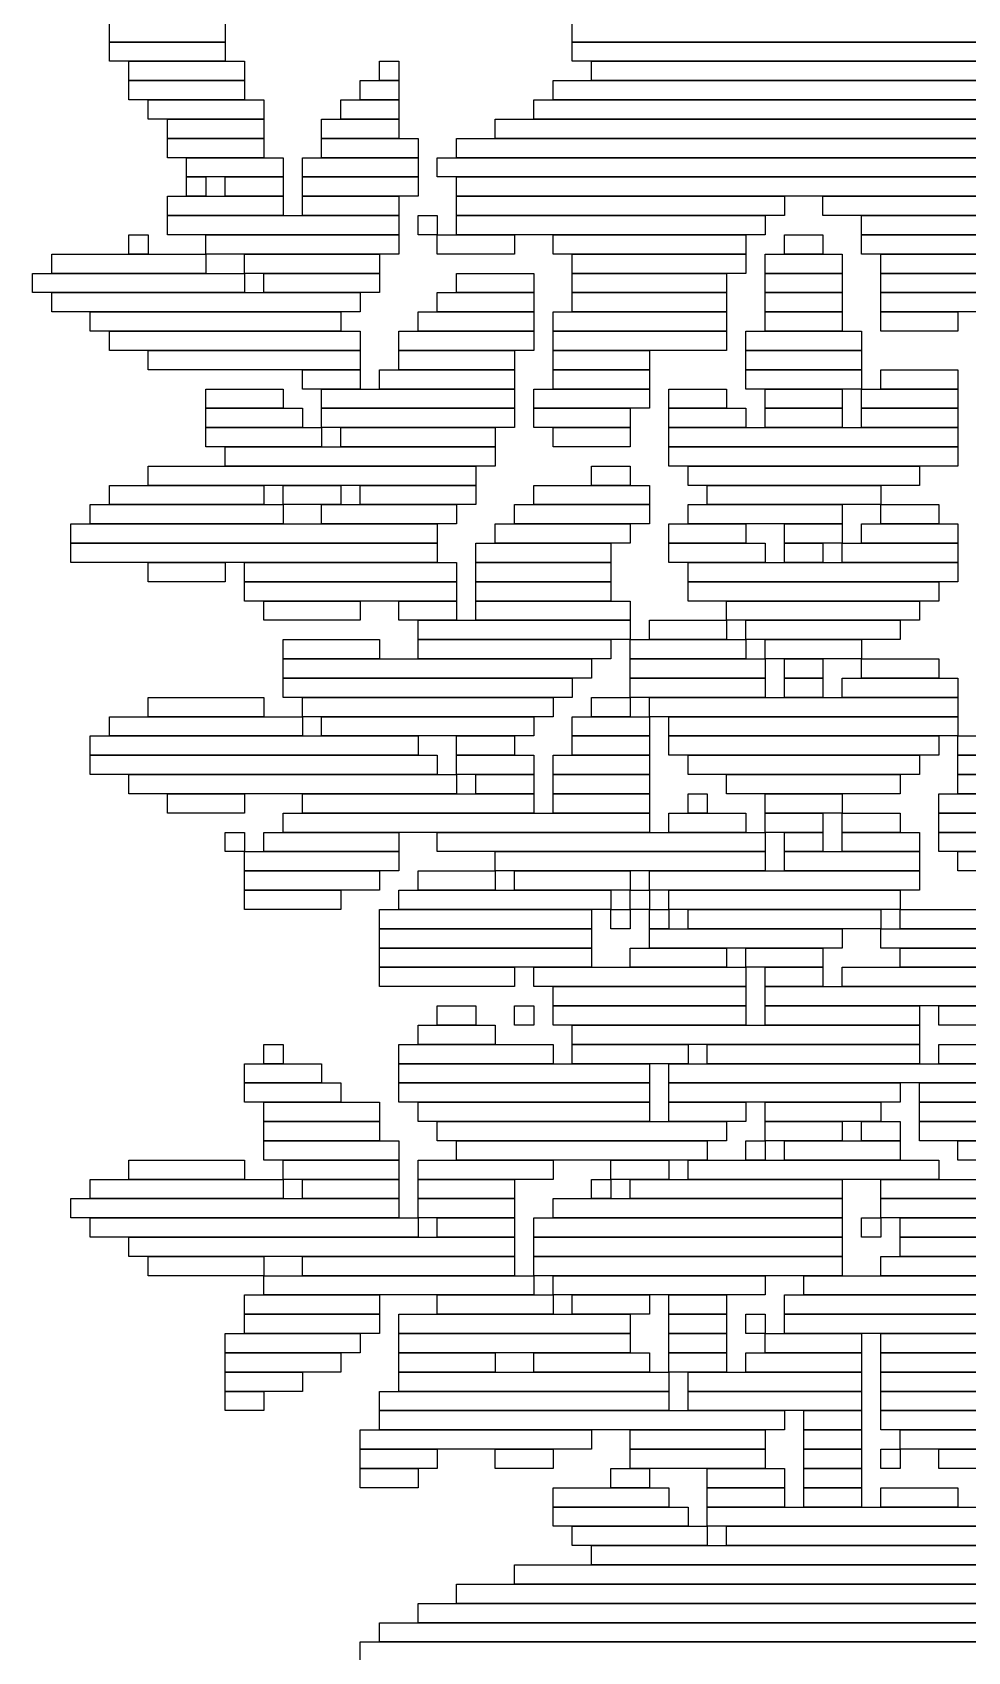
# Model space of a CAD drawing. Extents: x 39 to 985, y 65 to 958.
# Drawn here: x 543 to 591.5, y 626.5 to 710.5 of the extents above; entities that cross this region are included whole.
import ezdxf

# ---------------------------------------------------------------- set-up
doc = ezdxf.new("R2010")
doc.units = 0

msp = doc.modelspace()

# ---------------------------------------------------------------- linework, layer by layer
for p, q in [((547, 710), (547, 711)), ((553, 711), (553, 710)), ((571, 710), (571, 711)), ((553, 710), (547, 710)), ((547, 710), (553, 710)), ((547, 709), (547, 710)), ((553, 710), (553, 709)), ((628, 710), (571, 710)), ((571, 710), (628, 710)), ((571, 709), (571, 710)), ((553, 709), (547, 709)), ((548, 709), (554, 709)), ((548, 708), (548, 709)), ((554, 709), (554, 708)), ((561, 709), (562, 709)), ((561, 708), (561, 709)), ((562, 709), (562, 708)), ((628, 709), (571, 709)), ((572, 709), (627, 709)), ((572, 708), (572, 709)), ((554, 708), (548, 708)), ((548, 708), (554, 708)), ((548, 707), (548, 708)), ((554, 708), (554, 707)), ((560, 708), (562, 708)), ((560, 707), (560, 708)), ((562, 708), (561, 708)), ((562, 708), (562, 707)), ((570, 708), (629, 708)), ((570, 707), (570, 708)), ((627, 708), (572, 708)), ((554, 707), (548, 707)), ((549, 707), (555, 707)), ((549, 706), (549, 707)), ((555, 707), (555, 706)), ((559, 707), (562, 707)), ((559, 706), (559, 707)), ((562, 707), (560, 707)), ((562, 707), (562, 706)), ((569, 707), (631, 707)), ((569, 706), (569, 707)), ((629, 707), (570, 707)), ((555, 706), (549, 706)), ((550, 706), (555, 706)), ((550, 705), (550, 706)), ((555, 706), (555, 705)), ((558, 706), (562, 706)), ((558, 705), (558, 706)), ((562, 706), (559, 706)), ((562, 706), (562, 705)), ((567, 706), (633, 706)), ((567, 705), (567, 706)), ((631, 706), (569, 706)), ((555, 705), (550, 705)), ((550, 705), (555, 705)), ((550, 704), (550, 705)), ((555, 705), (555, 704)), ((562, 705), (558, 705)), ((558, 705), (563, 705)), ((558, 704), (558, 705)), ((563, 705), (563, 704)), ((565, 705), (635, 705)), ((565, 704), (565, 705)), ((633, 705), (567, 705)), ((555, 704), (550, 704)), ((551, 704), (556, 704)), ((551, 703), (551, 704)), ((556, 704), (556, 703)), ((557, 704), (563, 704)), ((557, 703), (557, 704)), ((563, 704), (558, 704)), ((563, 704), (563, 703)), ((564, 704), (638, 704)), ((564, 703), (564, 704)), ((635, 704), (565, 704)), ((556, 703), (551, 703)), ((551, 703), (552, 703)), ((551, 702), (551, 703)), ((552, 703), (552, 702)), ((553, 703), (556, 703)), ((553, 702), (553, 703)), ((556, 703), (556, 702)), ((563, 703), (557, 703)), ((557, 703), (563, 703)), ((557, 702), (557, 703)), ((563, 703), (563, 702)), ((638, 703), (564, 703)), ((565, 703), (642, 703)), ((565, 702), (565, 703)), ((550, 702), (556, 702)), ((550, 701), (550, 702)), ((552, 702), (551, 702)), ((556, 702), (553, 702)), ((556, 702), (556, 701)), ((563, 702), (557, 702)), ((557, 702), (562, 702)), ((557, 701), (557, 702)), ((562, 702), (562, 701)), ((642, 702), (565, 702)), ((565, 702), (582, 702)), ((565, 701), (565, 702)), ((582, 702), (582, 701)), ((584, 702), (646, 702)), ((584, 701), (584, 702)), ((556, 701), (550, 701)), ((550, 701), (562, 701)), ((550, 700), (550, 701)), ((562, 701), (557, 701)), ((562, 701), (562, 700)), ((563, 701), (564, 701)), ((563, 700), (563, 701)), ((564, 701), (564, 700)), ((582, 701), (565, 701)), ((565, 701), (581, 701)), ((565, 700), (565, 701)), ((581, 701), (581, 700)), ((646, 701), (584, 701)), ((586, 701), (657, 701)), ((586, 700), (586, 701)), ((548, 700), (549, 700)), ((548, 699), (548, 700)), ((549, 700), (549, 699)), ((562, 700), (550, 700)), ((552, 700), (562, 700)), ((552, 699), (552, 700)), ((562, 700), (562, 699)), ((564, 700), (563, 700)), ((564, 700), (568, 700)), ((564, 699), (564, 700)), ((581, 700), (565, 700)), ((568, 700), (568, 699)), ((570, 700), (580, 700)), ((570, 699), (570, 700)), ((580, 700), (580, 699)), ((582, 700), (584, 700)), ((582, 699), (582, 700)), ((584, 700), (584, 699)), ((657, 700), (586, 700)), ((586, 700), (656, 700)), ((586, 699), (586, 700)), ((544, 699), (552, 699)), ((544, 698), (544, 699)), ((549, 699), (548, 699)), ((562, 699), (552, 699)), ((552, 699), (552, 698)), ((554, 699), (561, 699)), ((554, 698), (554, 699)), ((561, 699), (561, 698)), ((568, 699), (564, 699)), ((580, 699), (570, 699)), ((571, 699), (580, 699)), ((571, 698), (571, 699)), ((580, 699), (580, 698)), ((581, 699), (585, 699)), ((581, 698), (581, 699)), ((584, 699), (582, 699)), ((585, 699), (585, 698)), ((656, 699), (586, 699)), ((587, 699), (656, 699)), ((587, 698), (587, 699)), ((543, 698), (554, 698)), ((543, 697), (543, 698)), ((552, 698), (544, 698)), ((561, 698), (554, 698)), ((554, 698), (554, 697)), ((555, 698), (561, 698)), ((555, 697), (555, 698)), ((561, 698), (561, 697)), ((565, 698), (569, 698)), ((565, 697), (565, 698)), ((569, 698), (569, 697)), ((580, 698), (571, 698)), ((571, 698), (579, 698)), ((571, 697), (571, 698)), ((579, 698), (579, 697)), ((585, 698), (581, 698)), ((581, 698), (585, 698)), ((581, 697), (581, 698)), ((585, 698), (585, 697)), ((656, 698), (587, 698)), ((587, 698), (655, 698)), ((587, 697), (587, 698)), ((554, 697), (543, 697)), ((544, 697), (560, 697)), ((544, 696), (544, 697)), ((561, 697), (555, 697)), ((560, 697), (560, 696)), ((564, 697), (569, 697)), ((564, 696), (564, 697)), ((569, 697), (565, 697)), ((569, 697), (569, 696)), ((579, 697), (571, 697)), ((571, 697), (579, 697)), ((571, 696), (571, 697)), ((579, 697), (579, 696)), ((585, 697), (581, 697)), ((581, 697), (585, 697)), ((581, 696), (581, 697)), ((585, 697), (585, 696)), ((655, 697), (587, 697)), ((587, 697), (654, 697)), ((587, 696), (587, 697)), ((560, 696), (544, 696)), ((546, 696), (559, 696)), ((546, 695), (546, 696)), ((559, 696), (559, 695)), ((563, 696), (569, 696)), ((563, 695), (563, 696)), ((569, 696), (564, 696)), ((569, 696), (569, 695)), ((570, 696), (579, 696)), ((570, 695), (570, 696)), ((579, 696), (571, 696)), ((579, 696), (579, 695)), ((585, 696), (581, 696)), ((581, 696), (585, 696)), ((581, 695), (581, 696)), ((585, 696), (585, 695)), ((654, 696), (587, 696)), ((587, 696), (591, 696)), ((587, 695), (587, 696)), ((591, 696), (591, 695)), ((559, 695), (546, 695)), ((547, 695), (560, 695)), ((547, 694), (547, 695)), ((560, 695), (560, 694)), ((562, 695), (569, 695)), ((562, 694), (562, 695)), ((569, 695), (563, 695)), ((569, 695), (569, 694)), ((579, 695), (570, 695)), ((570, 695), (579, 695)), ((570, 694), (570, 695)), ((579, 695), (579, 694)), ((580, 695), (586, 695)), ((580, 694), (580, 695)), ((585, 695), (581, 695)), ((586, 695), (586, 694)), ((591, 695), (587, 695)), ((560, 694), (547, 694)), ((549, 694), (560, 694)), ((549, 693), (549, 694)), ((560, 694), (560, 693)), ((569, 694), (562, 694)), ((562, 694), (568, 694)), ((562, 693), (562, 694)), ((568, 694), (568, 693)), ((579, 694), (570, 694)), ((570, 694), (575, 694)), ((570, 693), (570, 694)), ((575, 694), (575, 693)), ((586, 694), (580, 694)), ((580, 694), (586, 694)), ((580, 693), (580, 694)), ((586, 694), (586, 693)), ((560, 693), (549, 693)), ((557, 693), (560, 693)), ((557, 692), (557, 693)), ((560, 693), (560, 692)), ((561, 693), (568, 693)), ((561, 692), (561, 693)), ((568, 693), (562, 693)), ((568, 693), (568, 692)), ((575, 693), (570, 693)), ((570, 693), (575, 693)), ((570, 692), (570, 693)), ((575, 693), (575, 692)), ((586, 693), (580, 693)), ((580, 693), (586, 693)), ((580, 692), (580, 693)), ((586, 693), (586, 692)), ((587, 693), (591, 693)), ((587, 692), (587, 693)), ((591, 693), (591, 692)), ((552, 692), (556, 692)), ((552, 691), (552, 692)), ((556, 692), (556, 691)), ((560, 692), (557, 692)), ((558, 692), (568, 692)), ((558, 691), (558, 692)), ((568, 692), (561, 692)), ((568, 692), (568, 691)), ((569, 692), (575, 692)), ((569, 691), (569, 692)), ((575, 692), (570, 692)), ((575, 692), (575, 691)), ((576, 692), (579, 692)), ((576, 691), (576, 692)), ((579, 692), (579, 691)), ((586, 692), (580, 692)), ((581, 692), (585, 692)), ((581, 691), (581, 692)), ((585, 692), (585, 691)), ((586, 692), (591, 692)), ((586, 691), (586, 692)), ((591, 692), (587, 692)), ((591, 692), (591, 691)), ((556, 691), (552, 691)), ((552, 691), (557, 691)), ((552, 690), (552, 691)), ((557, 691), (557, 690)), ((568, 691), (558, 691)), ((558, 691), (568, 691)), ((558, 690), (558, 691)), ((568, 691), (568, 690)), ((575, 691), (569, 691)), ((569, 691), (574, 691)), ((569, 690), (569, 691)), ((574, 691), (574, 690)), ((579, 691), (576, 691)), ((576, 691), (580, 691)), ((576, 690), (576, 691)), ((580, 691), (580, 690)), ((585, 691), (581, 691)), ((581, 691), (585, 691)), ((581, 690), (581, 691)), ((585, 691), (585, 690)), ((591, 691), (586, 691)), ((586, 691), (591, 691)), ((586, 690), (586, 691)), ((591, 691), (591, 690)), ((557, 690), (552, 690)), ((552, 690), (558, 690)), ((552, 689), (552, 690)), ((568, 690), (558, 690)), ((558, 690), (558, 689)), ((559, 690), (567, 690)), ((559, 689), (559, 690)), ((567, 690), (567, 689)), ((574, 690), (569, 690)), ((570, 690), (574, 690)), ((570, 689), (570, 690)), ((574, 690), (574, 689)), ((580, 690), (576, 690)), ((576, 690), (591, 690)), ((576, 689), (576, 690)), ((585, 690), (581, 690)), ((591, 690), (586, 690)), ((591, 690), (591, 689)), ((558, 689), (552, 689)), ((553, 689), (567, 689)), ((553, 688), (553, 689)), ((567, 689), (559, 689)), ((567, 689), (567, 688)), ((574, 689), (570, 689)), ((591, 689), (576, 689)), ((576, 689), (591, 689)), ((576, 688), (576, 689)), ((591, 689), (591, 688)), ((549, 688), (566, 688)), ((549, 687), (549, 688)), ((567, 688), (553, 688)), ((566, 688), (566, 687)), ((572, 688), (574, 688)), ((572, 687), (572, 688)), ((574, 688), (574, 687)), ((591, 688), (576, 688)), ((577, 688), (589, 688)), ((577, 687), (577, 688)), ((589, 688), (589, 687)), ((547, 687), (555, 687)), ((547, 686), (547, 687)), ((566, 687), (549, 687)), ((555, 687), (555, 686)), ((556, 687), (559, 687)), ((556, 686), (556, 687)), ((559, 687), (559, 686)), ((560, 687), (566, 687)), ((560, 686), (560, 687)), ((566, 687), (566, 686)), ((569, 687), (575, 687)), ((569, 686), (569, 687)), ((574, 687), (572, 687)), ((575, 687), (575, 686)), ((589, 687), (577, 687)), ((578, 687), (587, 687)), ((578, 686), (578, 687)), ((587, 687), (587, 686)), ((546, 686), (556, 686)), ((546, 685), (546, 686)), ((555, 686), (547, 686)), ((559, 686), (556, 686)), ((556, 686), (556, 685)), ((558, 686), (565, 686)), ((558, 685), (558, 686)), ((566, 686), (560, 686)), ((565, 686), (565, 685)), ((568, 686), (575, 686)), ((568, 685), (568, 686)), ((575, 686), (569, 686)), ((575, 686), (575, 685)), ((577, 686), (585, 686)), ((577, 685), (577, 686)), ((587, 686), (578, 686)), ((585, 686), (585, 685)), ((587, 686), (590, 686)), ((587, 685), (587, 686)), ((590, 686), (590, 685)), ((545, 685), (564, 685)), ((545, 684), (545, 685)), ((556, 685), (546, 685)), ((565, 685), (558, 685)), ((564, 685), (564, 684)), ((567, 685), (574, 685)), ((567, 684), (567, 685)), ((575, 685), (568, 685)), ((574, 685), (574, 684)), ((576, 685), (580, 685)), ((576, 684), (576, 685)), ((585, 685), (577, 685)), ((580, 685), (580, 684)), ((582, 685), (585, 685)), ((582, 684), (582, 685)), ((585, 685), (585, 684)), ((586, 685), (591, 685)), ((586, 684), (586, 685)), ((590, 685), (587, 685)), ((591, 685), (591, 684)), ((564, 684), (545, 684)), ((545, 684), (564, 684)), ((545, 683), (545, 684)), ((564, 684), (564, 683)), ((566, 684), (573, 684)), ((566, 683), (566, 684)), ((574, 684), (567, 684)), ((573, 684), (573, 683)), ((580, 684), (576, 684)), ((576, 684), (581, 684)), ((576, 683), (576, 684)), ((581, 684), (581, 683)), ((585, 684), (582, 684)), ((582, 684), (584, 684)), ((582, 683), (582, 684)), ((584, 684), (584, 683)), ((585, 684), (591, 684)), ((585, 683), (585, 684)), ((591, 684), (586, 684)), ((591, 684), (591, 683)), ((564, 683), (545, 683)), ((549, 683), (553, 683)), ((549, 682), (549, 683)), ((553, 683), (553, 682)), ((554, 683), (565, 683)), ((554, 682), (554, 683)), ((565, 683), (565, 682)), ((573, 683), (566, 683)), ((566, 683), (573, 683)), ((566, 682), (566, 683)), ((573, 683), (573, 682)), ((581, 683), (576, 683)), ((577, 683), (591, 683)), ((577, 682), (577, 683)), ((584, 683), (582, 683)), ((591, 683), (585, 683)), ((591, 683), (591, 682)), ((553, 682), (549, 682)), ((565, 682), (554, 682)), ((554, 682), (565, 682)), ((554, 681), (554, 682)), ((565, 682), (565, 681)), ((573, 682), (566, 682)), ((566, 682), (573, 682)), ((566, 681), (566, 682)), ((573, 682), (573, 681)), ((591, 682), (577, 682)), ((577, 682), (590, 682)), ((577, 681), (577, 682)), ((590, 682), (590, 681)), ((565, 681), (554, 681)), ((555, 681), (560, 681)), ((555, 680), (555, 681)), ((560, 681), (560, 680)), ((562, 681), (565, 681)), ((562, 680), (562, 681)), ((565, 681), (565, 680)), ((573, 681), (566, 681)), ((566, 681), (574, 681)), ((566, 680), (566, 681)), ((574, 681), (574, 680)), ((590, 681), (577, 681)), ((579, 681), (589, 681)), ((579, 680), (579, 681)), ((589, 681), (589, 680)), ((560, 680), (555, 680)), ((565, 680), (562, 680)), ((563, 680), (574, 680)), ((563, 679), (563, 680)), ((574, 680), (566, 680)), ((574, 680), (574, 679)), ((575, 680), (579, 680)), ((575, 679), (575, 680)), ((589, 680), (579, 680)), ((579, 680), (579, 679)), ((580, 680), (588, 680)), ((580, 679), (580, 680)), ((588, 680), (588, 679)), ((556, 679), (561, 679)), ((556, 678), (556, 679)), ((561, 679), (561, 678)), ((574, 679), (563, 679)), ((563, 679), (573, 679)), ((563, 678), (563, 679)), ((573, 679), (573, 678)), ((574, 679), (580, 679)), ((574, 678), (574, 679)), ((579, 679), (575, 679)), ((588, 679), (580, 679)), ((580, 679), (580, 678)), ((581, 679), (586, 679)), ((581, 678), (581, 679)), ((586, 679), (586, 678)), ((561, 678), (556, 678)), ((556, 678), (572, 678)), ((556, 677), (556, 678)), ((573, 678), (563, 678)), ((572, 678), (572, 677)), ((580, 678), (574, 678)), ((574, 678), (581, 678)), ((574, 677), (574, 678)), ((586, 678), (581, 678)), ((581, 678), (581, 677)), ((582, 678), (584, 678)), ((582, 677), (582, 678)), ((584, 678), (584, 677)), ((586, 678), (590, 678)), ((586, 677), (586, 678)), ((590, 678), (590, 677)), ((572, 677), (556, 677)), ((556, 677), (571, 677)), ((556, 676), (556, 677)), ((571, 677), (571, 676)), ((581, 677), (574, 677)), ((574, 677), (581, 677)), ((574, 676), (574, 677)), ((581, 677), (581, 676)), ((584, 677), (582, 677)), ((582, 677), (584, 677)), ((582, 676), (582, 677)), ((584, 677), (584, 676)), ((585, 677), (591, 677)), ((585, 676), (585, 677)), ((590, 677), (586, 677)), ((591, 677), (591, 676)), ((549, 676), (555, 676)), ((549, 675), (549, 676)), ((555, 676), (555, 675)), ((571, 676), (556, 676)), ((557, 676), (570, 676)), ((557, 675), (557, 676)), ((570, 676), (570, 675)), ((572, 676), (574, 676)), ((572, 675), (572, 676)), ((581, 676), (574, 676)), ((574, 676), (574, 675)), ((575, 676), (591, 676)), ((575, 675), (575, 676)), ((584, 676), (582, 676)), ((591, 676), (585, 676)), ((591, 676), (591, 675)), ((547, 675), (557, 675)), ((547, 674), (547, 675)), ((555, 675), (549, 675)), ((570, 675), (557, 675)), ((557, 675), (557, 674)), ((558, 675), (569, 675)), ((558, 674), (558, 675)), ((569, 675), (569, 674)), ((571, 675), (575, 675)), ((571, 674), (571, 675)), ((574, 675), (572, 675)), ((591, 675), (575, 675)), ((575, 675), (575, 674)), ((576, 675), (591, 675)), ((576, 674), (576, 675)), ((591, 675), (591, 674)), ((546, 674), (563, 674)), ((546, 673), (546, 674)), ((557, 674), (547, 674)), ((569, 674), (558, 674)), ((563, 674), (563, 673)), ((565, 674), (568, 674)), ((565, 673), (565, 674)), ((568, 674), (568, 673)), ((575, 674), (571, 674)), ((571, 674), (575, 674)), ((571, 673), (571, 674)), ((575, 674), (575, 673)), ((591, 674), (576, 674)), ((576, 674), (590, 674)), ((576, 673), (576, 674)), ((590, 674), (590, 673)), ((591, 674), (594, 674)), ((591, 673), (591, 674)), ((563, 673), (546, 673)), ((546, 673), (564, 673)), ((546, 672), (546, 673)), ((564, 673), (564, 672)), ((568, 673), (565, 673)), ((565, 673), (569, 673)), ((565, 672), (565, 673)), ((569, 673), (569, 672)), ((570, 673), (575, 673)), ((570, 672), (570, 673)), ((575, 673), (571, 673)), ((575, 673), (575, 672)), ((590, 673), (576, 673)), ((577, 673), (589, 673)), ((577, 672), (577, 673)), ((589, 673), (589, 672)), ((594, 673), (591, 673)), ((591, 673), (594, 673)), ((591, 672), (591, 673)), ((564, 672), (546, 672)), ((548, 672), (565, 672)), ((548, 671), (548, 672)), ((569, 672), (565, 672)), ((565, 672), (565, 671)), ((566, 672), (569, 672)), ((566, 671), (566, 672)), ((569, 672), (569, 671)), ((575, 672), (570, 672)), ((570, 672), (575, 672)), ((570, 671), (570, 672)), ((575, 672), (575, 671)), ((589, 672), (577, 672)), ((579, 672), (588, 672)), ((579, 671), (579, 672)), ((588, 672), (588, 671)), ((594, 672), (591, 672)), ((591, 672), (595, 672)), ((591, 671), (591, 672)), ((565, 671), (548, 671)), ((550, 671), (554, 671)), ((550, 670), (550, 671)), ((554, 671), (554, 670)), ((557, 671), (569, 671)), ((557, 670), (557, 671)), ((569, 671), (566, 671)), ((569, 671), (569, 670)), ((575, 671), (570, 671)), ((570, 671), (575, 671)), ((570, 670), (570, 671)), ((575, 671), (575, 670)), ((577, 671), (578, 671)), ((577, 670), (577, 671)), ((578, 671), (578, 670)), ((588, 671), (579, 671)), ((581, 671), (585, 671)), ((581, 670), (581, 671)), ((585, 671), (585, 670)), ((590, 671), (595, 671)), ((590, 670), (590, 671)), ((595, 671), (591, 671)), ((554, 670), (550, 670)), ((556, 670), (575, 670)), ((556, 669), (556, 670)), ((569, 670), (557, 670)), ((575, 670), (570, 670)), ((575, 670), (575, 669)), ((576, 670), (580, 670)), ((576, 669), (576, 670)), ((578, 670), (577, 670)), ((580, 670), (580, 669)), ((585, 670), (581, 670)), ((581, 670), (584, 670)), ((581, 669), (581, 670)), ((584, 670), (584, 669)), ((585, 670), (588, 670)), ((585, 669), (585, 670)), ((588, 670), (588, 669)), ((595, 670), (590, 670)), ((590, 670), (598, 670)), ((590, 669), (590, 670)), ((553, 669), (554, 669)), ((553, 668), (553, 669)), ((554, 669), (554, 668)), ((555, 669), (562, 669)), ((555, 668), (555, 669)), ((575, 669), (556, 669)), ((562, 669), (562, 668)), ((564, 669), (581, 669)), ((564, 668), (564, 669)), ((580, 669), (576, 669)), ((584, 669), (581, 669)), ((581, 669), (581, 668)), ((582, 669), (584, 669)), ((582, 668), (582, 669)), ((584, 669), (584, 668)), ((588, 669), (585, 669)), ((585, 669), (589, 669)), ((585, 668), (585, 669)), ((589, 669), (589, 668)), ((598, 669), (590, 669)), ((590, 669), (604, 669)), ((590, 668), (590, 669)), ((554, 668), (553, 668)), ((554, 668), (562, 668)), ((554, 667), (554, 668)), ((562, 668), (555, 668)), ((562, 668), (562, 667)), ((581, 668), (564, 668)), ((567, 668), (581, 668)), ((567, 667), (567, 668)), ((581, 668), (581, 667)), ((584, 668), (582, 668)), ((582, 668), (589, 668)), ((582, 667), (582, 668)), ((589, 668), (585, 668)), ((589, 668), (589, 667)), ((604, 668), (590, 668)), ((591, 668), (604, 668)), ((591, 667), (591, 668)), ((562, 667), (554, 667)), ((554, 667), (561, 667)), ((554, 666), (554, 667)), ((561, 667), (561, 666)), ((563, 667), (567, 667)), ((563, 666), (563, 667)), ((581, 667), (567, 667)), ((567, 667), (567, 666)), ((568, 667), (574, 667)), ((568, 666), (568, 667)), ((574, 667), (574, 666)), ((575, 667), (589, 667)), ((575, 666), (575, 667)), ((589, 667), (582, 667)), ((589, 667), (589, 666)), ((604, 667), (591, 667)), ((561, 666), (554, 666)), ((554, 666), (559, 666)), ((554, 665), (554, 666)), ((559, 666), (559, 665)), ((562, 666), (573, 666)), ((562, 665), (562, 666)), ((567, 666), (563, 666)), ((574, 666), (568, 666)), ((573, 666), (573, 665)), ((574, 666), (575, 666)), ((574, 665), (574, 666)), ((589, 666), (575, 666)), ((575, 666), (575, 665)), ((576, 666), (588, 666)), ((576, 665), (576, 666)), ((588, 666), (588, 665)), ((559, 665), (554, 665)), ((561, 665), (572, 665)), ((561, 664), (561, 665)), ((573, 665), (562, 665)), ((572, 665), (572, 664)), ((573, 665), (574, 665)), ((573, 664), (573, 665)), ((575, 665), (574, 665)), ((574, 665), (574, 664)), ((575, 665), (576, 665)), ((575, 664), (575, 665)), ((588, 665), (576, 665)), ((576, 665), (576, 664)), ((577, 665), (587, 665)), ((577, 664), (577, 665)), ((587, 665), (587, 664)), ((588, 665), (592, 665)), ((588, 664), (588, 665)), ((572, 664), (561, 664)), ((561, 664), (572, 664)), ((561, 663), (561, 664)), ((572, 664), (572, 663)), ((574, 664), (573, 664)), ((576, 664), (575, 664)), ((575, 664), (585, 664)), ((575, 663), (575, 664)), ((587, 664), (577, 664)), ((585, 664), (585, 663)), ((587, 664), (594, 664)), ((587, 663), (587, 664)), ((592, 664), (588, 664)), ((572, 663), (561, 663)), ((561, 663), (572, 663)), ((561, 662), (561, 663)), ((572, 663), (572, 662)), ((574, 663), (579, 663)), ((574, 662), (574, 663)), ((585, 663), (575, 663)), ((579, 663), (579, 662)), ((580, 663), (584, 663)), ((580, 662), (580, 663)), ((584, 663), (584, 662)), ((594, 663), (587, 663)), ((588, 663), (594, 663)), ((588, 662), (588, 663)), ((572, 662), (561, 662)), ((561, 662), (568, 662)), ((561, 661), (561, 662)), ((568, 662), (568, 661)), ((569, 662), (580, 662)), ((569, 661), (569, 662)), ((579, 662), (574, 662)), ((584, 662), (580, 662)), ((580, 662), (580, 661)), ((581, 662), (584, 662)), ((581, 661), (581, 662)), ((584, 662), (584, 661)), ((585, 662), (598, 662)), ((585, 661), (585, 662)), ((594, 662), (588, 662)), ((568, 661), (561, 661)), ((580, 661), (569, 661)), ((570, 661), (580, 661)), ((570, 660), (570, 661)), ((580, 661), (580, 660)), ((584, 661), (581, 661)), ((581, 661), (598, 661)), ((581, 660), (581, 661)), ((598, 661), (585, 661)), ((564, 660), (566, 660)), ((564, 659), (564, 660)), ((566, 660), (566, 659)), ((568, 660), (569, 660)), ((568, 659), (568, 660)), ((569, 660), (569, 659)), ((580, 660), (570, 660)), ((570, 660), (580, 660)), ((570, 659), (570, 660)), ((580, 660), (580, 659)), ((598, 660), (581, 660)), ((581, 660), (589, 660)), ((581, 659), (581, 660)), ((589, 660), (589, 659)), ((590, 660), (598, 660)), ((590, 659), (590, 660)), ((563, 659), (567, 659)), ((563, 658), (563, 659)), ((566, 659), (564, 659)), ((567, 659), (567, 658)), ((569, 659), (568, 659)), ((580, 659), (570, 659)), ((571, 659), (589, 659)), ((571, 658), (571, 659)), ((589, 659), (581, 659)), ((589, 659), (589, 658)), ((598, 659), (590, 659)), ((555, 658), (556, 658)), ((555, 657), (555, 658)), ((556, 658), (556, 657)), ((562, 658), (570, 658)), ((562, 657), (562, 658)), ((567, 658), (563, 658)), ((570, 658), (570, 657)), ((589, 658), (571, 658)), ((571, 658), (577, 658)), ((571, 657), (571, 658)), ((577, 658), (577, 657)), ((578, 658), (589, 658)), ((578, 657), (578, 658)), ((589, 658), (589, 657)), ((590, 658), (602, 658)), ((590, 657), (590, 658)), ((554, 657), (558, 657)), ((554, 656), (554, 657)), ((556, 657), (555, 657)), ((558, 657), (558, 656)), ((570, 657), (562, 657)), ((562, 657), (575, 657)), ((562, 656), (562, 657)), ((577, 657), (571, 657)), ((575, 657), (575, 656)), ((576, 657), (604, 657)), ((576, 656), (576, 657)), ((589, 657), (578, 657)), ((602, 657), (590, 657)), ((558, 656), (554, 656)), ((554, 656), (559, 656)), ((554, 655), (554, 656)), ((559, 656), (559, 655)), ((575, 656), (562, 656)), ((562, 656), (575, 656)), ((562, 655), (562, 656)), ((575, 656), (575, 655)), ((604, 656), (576, 656)), ((576, 656), (588, 656)), ((576, 655), (576, 656)), ((588, 656), (588, 655)), ((589, 656), (604, 656)), ((589, 655), (589, 656)), ((559, 655), (554, 655)), ((555, 655), (561, 655)), ((555, 654), (555, 655)), ((561, 655), (561, 654)), ((575, 655), (562, 655)), ((563, 655), (575, 655)), ((563, 654), (563, 655)), ((575, 655), (575, 654)), ((588, 655), (576, 655)), ((576, 655), (580, 655)), ((576, 654), (576, 655)), ((580, 655), (580, 654)), ((581, 655), (587, 655)), ((581, 654), (581, 655)), ((587, 655), (587, 654)), ((604, 655), (589, 655)), ((589, 655), (604, 655)), ((589, 654), (589, 655)), ((561, 654), (555, 654)), ((555, 654), (561, 654)), ((555, 653), (555, 654)), ((561, 654), (561, 653)), ((575, 654), (563, 654)), ((564, 654), (579, 654)), ((564, 653), (564, 654)), ((580, 654), (576, 654)), ((579, 654), (579, 653)), ((587, 654), (581, 654)), ((581, 654), (585, 654)), ((581, 653), (581, 654)), ((585, 654), (585, 653)), ((586, 654), (588, 654)), ((586, 653), (586, 654)), ((588, 654), (588, 653)), ((604, 654), (589, 654)), ((589, 654), (603, 654)), ((589, 653), (589, 654)), ((561, 653), (555, 653)), ((555, 653), (562, 653)), ((555, 652), (555, 653)), ((562, 653), (562, 652)), ((579, 653), (564, 653)), ((565, 653), (578, 653)), ((565, 652), (565, 653)), ((578, 653), (578, 652)), ((580, 653), (581, 653)), ((580, 652), (580, 653)), ((585, 653), (581, 653)), ((581, 653), (581, 652)), ((582, 653), (588, 653)), ((582, 652), (582, 653)), ((588, 653), (586, 653)), ((588, 653), (588, 652)), ((603, 653), (589, 653)), ((591, 653), (602, 653)), ((591, 652), (591, 653)), ((548, 652), (554, 652)), ((548, 651), (548, 652)), ((554, 652), (554, 651)), ((562, 652), (555, 652)), ((556, 652), (562, 652)), ((556, 651), (556, 652)), ((562, 652), (562, 651)), ((563, 652), (570, 652)), ((563, 651), (563, 652)), ((578, 652), (565, 652)), ((570, 652), (570, 651)), ((573, 652), (576, 652)), ((573, 651), (573, 652)), ((576, 652), (576, 651)), ((577, 652), (590, 652)), ((577, 651), (577, 652)), ((581, 652), (580, 652)), ((588, 652), (582, 652)), ((590, 652), (590, 651)), ((602, 652), (591, 652)), ((546, 651), (556, 651)), ((546, 650), (546, 651)), ((554, 651), (548, 651)), ((562, 651), (556, 651)), ((556, 651), (556, 650)), ((557, 651), (562, 651)), ((557, 650), (557, 651)), ((562, 651), (562, 650)), ((570, 651), (563, 651)), ((563, 651), (568, 651)), ((563, 650), (563, 651)), ((568, 651), (568, 650)), ((572, 651), (573, 651)), ((572, 650), (572, 651)), ((576, 651), (573, 651)), ((573, 651), (573, 650)), ((574, 651), (585, 651)), ((574, 650), (574, 651)), ((590, 651), (577, 651)), ((585, 651), (585, 650)), ((587, 651), (592, 651)), ((587, 650), (587, 651)), ((545, 650), (562, 650)), ((545, 649), (545, 650)), ((556, 650), (546, 650)), ((562, 650), (557, 650)), ((562, 650), (562, 649)), ((568, 650), (563, 650)), ((563, 650), (568, 650)), ((563, 649), (563, 650)), ((568, 650), (568, 649)), ((570, 650), (585, 650)), ((570, 649), (570, 650)), ((573, 650), (572, 650)), ((585, 650), (574, 650)), ((585, 650), (585, 649)), ((592, 650), (587, 650)), ((587, 650), (593, 650)), ((587, 649), (587, 650)), ((562, 649), (545, 649)), ((546, 649), (563, 649)), ((546, 648), (546, 649)), ((568, 649), (563, 649)), ((563, 649), (563, 648)), ((564, 649), (568, 649)), ((564, 648), (564, 649)), ((568, 649), (568, 648)), ((569, 649), (585, 649)), ((569, 648), (569, 649)), ((585, 649), (570, 649)), ((585, 649), (585, 648)), ((586, 649), (587, 649)), ((586, 648), (586, 649)), ((593, 649), (587, 649)), ((587, 649), (587, 648)), ((588, 649), (608, 649)), ((588, 648), (588, 649)), ((563, 648), (546, 648)), ((548, 648), (568, 648)), ((548, 647), (548, 648)), ((568, 648), (564, 648)), ((568, 648), (568, 647)), ((585, 648), (569, 648)), ((569, 648), (585, 648)), ((569, 647), (569, 648)), ((585, 648), (585, 647)), ((587, 648), (586, 648)), ((608, 648), (588, 648)), ((588, 648), (621, 648)), ((588, 647), (588, 648)), ((568, 647), (548, 647)), ((549, 647), (555, 647)), ((549, 646), (549, 647)), ((555, 647), (555, 646)), ((557, 647), (568, 647)), ((557, 646), (557, 647)), ((568, 647), (568, 646)), ((585, 647), (569, 647)), ((569, 647), (585, 647)), ((569, 646), (569, 647)), ((585, 647), (585, 646)), ((587, 647), (602, 647)), ((587, 646), (587, 647)), ((621, 647), (588, 647)), ((555, 646), (549, 646)), ((555, 646), (569, 646)), ((555, 645), (555, 646)), ((568, 646), (557, 646)), ((585, 646), (569, 646)), ((569, 646), (569, 645)), ((570, 646), (581, 646)), ((570, 645), (570, 646)), ((581, 646), (581, 645)), ((583, 646), (602, 646)), ((583, 645), (583, 646)), ((602, 646), (587, 646)), ((554, 645), (561, 645)), ((554, 644), (554, 645)), ((569, 645), (555, 645)), ((561, 645), (561, 644)), ((564, 645), (570, 645)), ((564, 644), (564, 645)), ((581, 645), (570, 645)), ((570, 645), (570, 644)), ((571, 645), (575, 645)), ((571, 644), (571, 645)), ((575, 645), (575, 644)), ((576, 645), (579, 645)), ((576, 644), (576, 645)), ((579, 645), (579, 644)), ((582, 645), (601, 645)), ((582, 644), (582, 645)), ((602, 645), (583, 645)), ((561, 644), (554, 644)), ((554, 644), (561, 644)), ((554, 643), (554, 644)), ((561, 644), (561, 643)), ((562, 644), (574, 644)), ((562, 643), (562, 644)), ((570, 644), (564, 644)), ((575, 644), (571, 644)), ((574, 644), (574, 643)), ((579, 644), (576, 644)), ((576, 644), (579, 644)), ((576, 643), (576, 644)), ((579, 644), (579, 643)), ((580, 644), (581, 644)), ((580, 643), (580, 644)), ((581, 644), (581, 643)), ((601, 644), (582, 644)), ((582, 644), (599, 644)), ((582, 643), (582, 644)), ((553, 643), (560, 643)), ((553, 642), (553, 643)), ((561, 643), (554, 643)), ((560, 643), (560, 642)), ((574, 643), (562, 643)), ((562, 643), (574, 643)), ((562, 642), (562, 643)), ((574, 643), (574, 642)), ((579, 643), (576, 643)), ((576, 643), (579, 643)), ((576, 642), (576, 643)), ((579, 643), (579, 642)), ((581, 643), (580, 643)), ((581, 643), (586, 643)), ((581, 642), (581, 643)), ((599, 643), (582, 643)), ((586, 643), (586, 642)), ((587, 643), (592, 643)), ((587, 642), (587, 643)), ((560, 642), (553, 642)), ((553, 642), (559, 642)), ((553, 641), (553, 642)), ((559, 642), (559, 641)), ((574, 642), (562, 642)), ((562, 642), (567, 642)), ((562, 641), (562, 642)), ((567, 642), (567, 641)), ((569, 642), (575, 642)), ((569, 641), (569, 642)), ((575, 642), (575, 641)), ((579, 642), (576, 642)), ((576, 642), (579, 642)), ((576, 641), (576, 642)), ((579, 642), (579, 641)), ((580, 642), (586, 642)), ((580, 641), (580, 642)), ((586, 642), (581, 642)), ((586, 642), (586, 641)), ((592, 642), (587, 642)), ((587, 642), (596, 642)), ((587, 641), (587, 642)), ((559, 641), (553, 641)), ((553, 641), (557, 641)), ((553, 640), (553, 641)), ((557, 641), (557, 640)), ((567, 641), (562, 641)), ((562, 641), (576, 641)), ((562, 640), (562, 641)), ((575, 641), (569, 641)), ((579, 641), (576, 641)), ((576, 641), (576, 640)), ((577, 641), (586, 641)), ((577, 640), (577, 641)), ((586, 641), (580, 641)), ((586, 641), (586, 640)), ((596, 641), (587, 641)), ((587, 641), (602, 641)), ((587, 640), (587, 641)), ((557, 640), (553, 640)), ((553, 640), (555, 640)), ((553, 639), (553, 640)), ((555, 640), (555, 639)), ((561, 640), (576, 640)), ((561, 639), (561, 640)), ((576, 640), (562, 640)), ((576, 640), (576, 639)), ((586, 640), (577, 640)), ((577, 640), (586, 640)), ((577, 639), (577, 640)), ((586, 640), (586, 639)), ((602, 640), (587, 640)), ((587, 640), (606, 640)), ((587, 639), (587, 640)), ((555, 639), (553, 639)), ((576, 639), (561, 639)), ((561, 639), (582, 639)), ((561, 638), (561, 639)), ((586, 639), (577, 639)), ((582, 639), (582, 638)), ((583, 639), (586, 639)), ((583, 638), (583, 639)), ((586, 639), (586, 638)), ((606, 639), (587, 639)), ((587, 639), (608, 639)), ((587, 638), (587, 639)), ((560, 638), (572, 638)), ((560, 637), (560, 638)), ((582, 638), (561, 638)), ((572, 638), (572, 637)), ((574, 638), (581, 638)), ((574, 637), (574, 638)), ((581, 638), (581, 637)), ((586, 638), (583, 638)), ((583, 638), (586, 638)), ((583, 637), (583, 638)), ((586, 638), (586, 637)), ((608, 638), (587, 638)), ((588, 638), (610, 638)), ((588, 637), (588, 638)), ((572, 637), (560, 637)), ((560, 637), (564, 637)), ((560, 636), (560, 637)), ((564, 637), (564, 636)), ((567, 637), (570, 637)), ((567, 636), (567, 637)), ((570, 637), (570, 636)), ((581, 637), (574, 637)), ((574, 637), (581, 637)), ((574, 636), (574, 637)), ((581, 637), (581, 636)), ((586, 637), (583, 637)), ((583, 637), (586, 637)), ((583, 636), (583, 637)), ((586, 637), (586, 636)), ((587, 637), (588, 637)), ((587, 636), (587, 637)), ((610, 637), (588, 637)), ((588, 637), (588, 636)), ((590, 637), (611, 637)), ((590, 636), (590, 637)), ((564, 636), (560, 636)), ((560, 636), (563, 636)), ((560, 635), (560, 636)), ((563, 636), (563, 635)), ((570, 636), (567, 636)), ((573, 636), (575, 636)), ((573, 635), (573, 636)), ((581, 636), (574, 636)), ((575, 636), (575, 635)), ((578, 636), (582, 636)), ((578, 635), (578, 636)), ((582, 636), (582, 635)), ((586, 636), (583, 636)), ((583, 636), (586, 636)), ((583, 635), (583, 636)), ((586, 636), (586, 635)), ((588, 636), (587, 636)), ((611, 636), (590, 636)), ((563, 635), (560, 635)), ((570, 635), (576, 635)), ((570, 634), (570, 635)), ((575, 635), (573, 635)), ((576, 635), (576, 634)), ((582, 635), (578, 635)), ((578, 635), (582, 635)), ((578, 634), (578, 635)), ((582, 635), (582, 634)), ((586, 635), (583, 635)), ((583, 635), (586, 635)), ((583, 634), (583, 635)), ((586, 635), (586, 634)), ((587, 635), (591, 635)), ((587, 634), (587, 635)), ((591, 635), (591, 634)), ((576, 634), (570, 634)), ((570, 634), (577, 634)), ((570, 633), (570, 634)), ((577, 634), (577, 633)), ((582, 634), (578, 634)), ((578, 634), (592, 634)), ((578, 633), (578, 634)), ((586, 634), (583, 634)), ((591, 634), (587, 634)), ((577, 633), (570, 633)), ((571, 633), (578, 633)), ((571, 632), (571, 633)), ((592, 633), (578, 633)), ((578, 633), (578, 632)), ((579, 633), (592, 633)), ((579, 632), (579, 633)), ((578, 632), (571, 632)), ((572, 632), (603, 632)), ((572, 631), (572, 632)), ((592, 632), (579, 632)), ((568, 631), (604, 631)), ((568, 630), (568, 631)), ((603, 631), (572, 631)), ((565, 630), (603, 630)), ((565, 629), (565, 630)), ((604, 630), (568, 630)), ((563, 629), (602, 629)), ((563, 628), (563, 629)), ((603, 629), (565, 629)), ((561, 628), (601, 628)), ((561, 627), (561, 628)), ((602, 628), (563, 628)), ((560, 627), (626, 627)), ((560, 626), (560, 627)), ((601, 627), (561, 627))]:
    msp.add_line(p, q)

doc.saveas('drawing.dxf')
